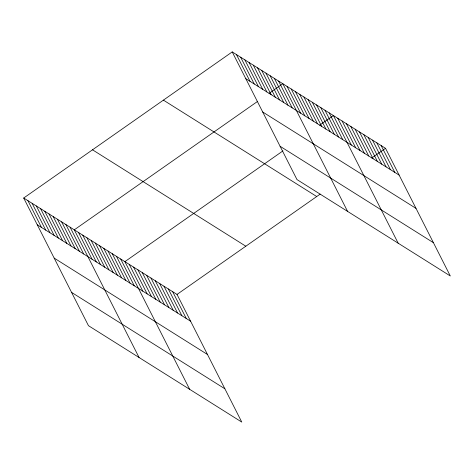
<?xml version="1.0" encoding="UTF-8"?>
<svg xmlns="http://www.w3.org/2000/svg" width="474" height="474" viewBox="0 0 474 474"><rect width="100%" height="100%" fill="white"/><g stroke="black" fill="none" stroke-linecap="round" stroke-linejoin="round"><path stroke-width="0.71" d="M23.7 198.025L177.015 294.425L241.776 422.085L88.466 325.685L23.7 198.025L232.224 51.915L385.534 148.315L450.3 275.975L296.985 179.575L232.224 51.915M257.583 101.406L74.294 229.837L139.06 357.497M269.054 93.372L282.812 83.726L347.578 211.386M282.948 150.898L124.887 261.648L189.653 389.308M319.648 125.183L333.406 115.538L398.172 243.198M177.015 294.425L320.163 194.121M371.77 157.961L385.534 148.315M245.81 78.696L399.126 175.102M262.697 111.988L416.012 208.388M280.098 146.282L433.414 242.688M163.412 100.133L316.721 196.532M92.513 149.808L245.822 246.213M37.286 224.806L190.601 321.212M54.178 258.099L207.488 354.499M71.574 292.393L224.889 388.799M381.191 145.583L394.777 172.37M376.848 142.852L390.434 169.639M372.505 140.12L386.091 166.907M368.162 137.389L381.748 164.176M363.813 134.657L377.405 161.444M359.47 131.926L373.062 158.713M355.127 129.195L368.719 155.982M350.784 126.463L364.37 153.25M346.441 123.732L360.027 150.519M342.098 121L355.684 147.787M337.755 118.269L351.341 145.056M329.193 112.889L342.779 139.67M324.974 110.235L338.566 137.022M320.762 107.586L334.348 134.367M316.543 104.932L330.135 131.719M312.33 102.283L325.916 129.07M308.112 99.635L321.698 126.416M303.893 96.98L317.485 123.767M299.681 94.332L313.267 121.113M295.462 91.678L309.054 118.464M291.249 89.029L304.835 115.81M287.031 86.375L300.617 113.162M278.599 81.072L292.185 107.859M274.381 78.423L287.973 105.21M270.168 75.775L283.754 102.556M265.95 73.12L279.542 99.907M261.737 70.472L275.323 97.253M257.518 67.818L271.104 94.604M253.3 65.169L266.892 91.95M249.087 62.515L262.673 89.302M244.868 59.866L258.46 86.647M240.656 57.218L254.242 83.999M236.437 54.563L250.029 81.35M172.666 291.694L186.258 318.481M168.323 288.962L181.915 315.749M163.98 286.231L177.572 313.018M159.637 283.499L173.223 310.286M155.294 280.768L168.88 307.555M150.951 278.037L164.537 304.823M146.608 275.305L160.194 302.092M142.259 272.574L155.851 299.361M137.916 269.842L151.508 296.629M133.573 267.111L147.165 293.898M129.23 264.379L142.816 291.166M120.669 259L134.261 285.786M116.456 256.351L130.042 283.132M112.237 253.697L125.829 280.484M108.025 251.048L121.611 277.829M103.806 248.394L117.392 275.181M99.587 245.745L113.179 272.526M95.375 243.091L108.961 269.878M91.156 240.442L104.748 267.223M86.943 237.788L100.529 264.575M82.725 235.14L96.311 261.926M78.512 232.491L92.098 259.272M70.075 227.188L83.667 253.969M65.862 224.534L79.448 251.321M61.644 221.885L75.236 248.666M57.431 219.231L71.017 246.018M53.212 216.582L66.798 243.363M48.994 213.934L62.586 240.715M44.781 211.28L58.367 238.067M40.563 208.631L54.155 235.412M36.35 205.977L49.936 232.764M32.131 203.328L45.723 230.109M27.919 200.674L41.505 227.461"/></g></svg>
